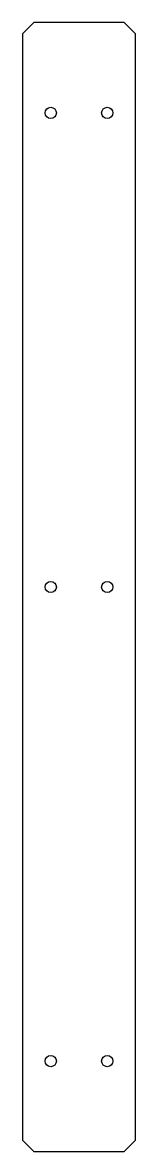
# Model space of a CAD drawing. Extents: x 0 to 50, y 0 to 500.
import ezdxf

# ---------------------------------------------------------------- set-up
doc = ezdxf.new("R2010")
doc.units = 0
doc.layers.get('0').update_dxf_attribs({"linetype": 'CONTINUOUS'})

msp = doc.modelspace()

# ---------------------------------------------------------------- linework, layer by layer
msp.add_lwpolyline([(5, 0), (45, 0), (50, 5), (50, 495), (45, 500), (5, 500), (0, 495), (0, 5)], close=True)
for centre in [(12.5, 460), (37.5, 460), (12.5, 250), (37.5, 250), (12.5, 40), (37.5, 40)]:
    msp.add_circle(centre, 2.5)

doc.saveas('drawing.dxf')
